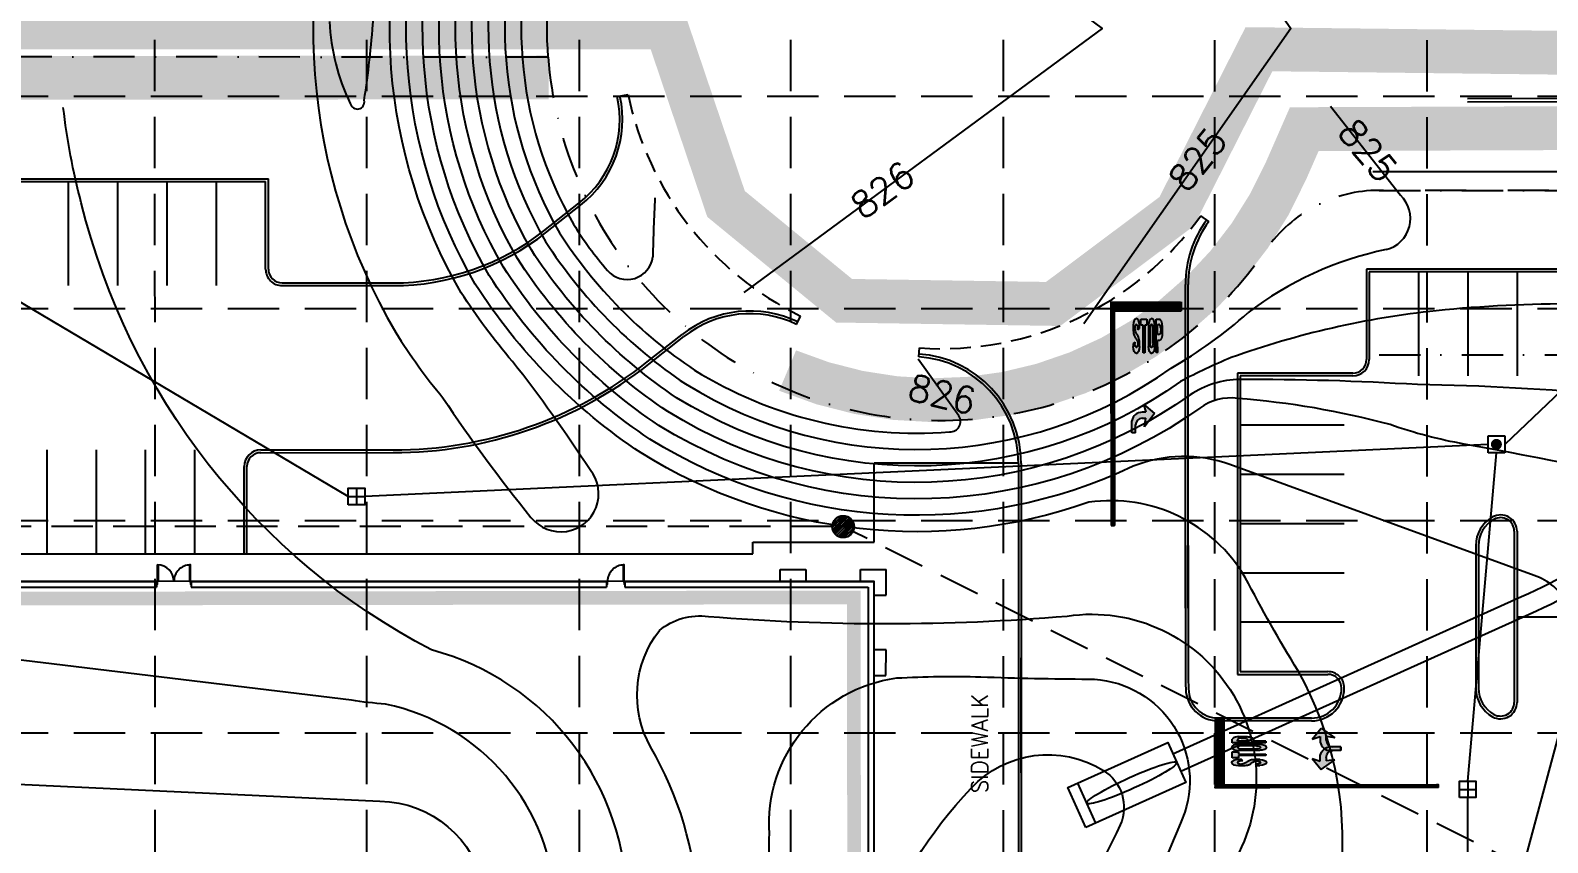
# Model space of a CAD drawing. Header units: inches. Extents: x -105549 to 5741, y -35602 to 5776.
# Drawn here: x 4516 to 4793, y 4785.6 to 4933.9 of the extents above; entities that cross this region are included whole.
import ezdxf

# ---------------------------------------------------------------- set-up
doc = ezdxf.new("R2010")
doc.units = ezdxf.units.IN
doc.header["$LTSCALE"] = 30
doc.header["$MEASUREMENT"] = 0
for name, pattern in [('CENTER2', [1.125, 0.75, -0.125, 0.125, -0.125]), ('DASHDOT2', [0.5, 0.25, -0.125, 0, -0.125]), ('DASHED', [0.75, 0.5, -0.25]), ('DASHED2', [0.375, 0.25, -0.125]), ('HIDDEN', [0.375, 0.25, -0.125]), ('HIDDEN2', [0.1875, 0.125, -0.0625])]:
    doc.linetypes.add(name, pattern=pattern)
for name, color, linetype in [('A-ANNO-DIM', 9, 'Continuous'), ('A-DOOR', 2, 'Continuous'), ('A-SHELL-WALL-HATCH', 9, 'Continuous'), ('A-SITE-CURB', 2, 'Continuous'), ('A-SITE-CURB-INNER', 7, 'Continuous'), ('A-SITE-PKSTRIPE', 7, 'Continuous'), ('A-SITE-PROPERTY', 6, 'DASHDOT2'), ('A-WALL-FAC3', 3, 'Continuous'), ('CONC', 2, 'Continuous'), ('G-VAL-TEXT', 7, 'Continuous'), ('GRID', 254, 'HIDDEN'), ('LIMITS OF DISTURBANCE', 1, 'DASHED'), ('PR-SAN', 3, 'DASHED2'), ('PR-SAN-MH', 3, 'DASHED2'), ('PR-SAWCUT', 8, 'HIDDEN2'), ('PR-STM', 4, 'Continuous'), ('PR-STORM', 3, 'Continuous'), ('SILT FENCE', 200, 'Continuous'), ('WATERLINE', 92, 'CENTER2'), ('x37001pst$0$P-HEADWALL', 4, 'Continuous'), ('x37001pst$0$p-stm', 5, 'Continuous'), ('x37001pto$0$P-CONT-LAND', 1, 'Continuous'), ('x37001pto$0$P-CONT-MJR', 1, 'Continuous'), ('x37001pto$0$P-CONT-MNR', 1, 'Continuous'), ('x37001pto$0$P-CONT-TXT', 1, 'Continuous')]:
    doc.layers.add(name, color=color, linetype=linetype)
doc.styles.add('JFXNUM', font='ROMANS.shx', dxfattribs={"width": 0.875})
doc.styles.add('x37001pto$0$L80', font='simplex', dxfattribs={"height": 4.8})

# ---------------------------------------------------------------- blocks, each defined once
blk = doc.blocks.new('A$C1C146E1A')
h = blk.add_hatch(color=256)
edge = h.paths.add_edge_path()
edge.add_ellipse((23.99999586641206, 36.93289423644092), major_axis=(-0.05132577733456856, 8.93286268357224), ratio=0.4477714848969944, start_angle=269.8525913445367, end_angle=449.8525913445366)
edge.add_line((19.99999586696504, 36.93289423590068), (19.99999586696504, 8.932894236530046))
edge.add_ellipse((23.99999586641206, 8.932894236440916), major_axis=(-0.05132577733456856, -8.93286268357224), ratio=0.4477714848969944, start_angle=-89.85259134453662, end_angle=90.14740865546334)
edge.add_line((27.99999586584454, 8.932894236186257), (27.99999586585909, 36.93289423645183))
edge = h.paths.add_edge_path(flags=16)
edge.add_ellipse((23.99999586641206, 32.93289423644092), major_axis=(2.91038304567337e-11, 5.023872822712292), ratio=0.398099249433455, start_angle=270, end_angle=450, ccw=False)
edge.add_line((25.99999586587364, 32.93289425089642), (25.99999586590275, 12.93289422265843))
edge.add_ellipse((23.99999586641206, 12.93289423644092), major_axis=(2.91038304567337e-11, -5.023872822712292), ratio=0.398099249433455, start_angle=-90, end_angle=90, ccw=False)
edge.add_line((21.99999586645572, 12.93289423617171), (21.99999586645572, 32.93289423584429))
h.paths.add_polyline_path([(17.99999586641206, 44.93289423644092), (9.999995866426616, 44.93289423644092), (9.999995866426616, 36.93289423644455), (12.99999586639751, 36.93289423644092), (12.99999586642662, 0.9328942364409158), (14.99999586642662, 0.9328942364409158), (14.99999586641206, 36.9328942364391), (17.99999586642662, 36.9328942364391)])
edge = h.paths.add_edge_path()
edge.add_ellipse((3.999995866412064, 36.93289423644092), major_axis=(-0.05132577733456856, 8.93286268357224), ratio=0.4477714848969944, start_angle=269.8525913445367, end_angle=449.8525913445366)
edge.add_line((-4.133020411245525e-06, 36.93289423614624), (-4.133034963160753e-06, 30.139557458333))
edge.add_spline(control_points=[(-4.133034963160753e-06, 30.13955745815474), (0.09204347259947099, 28.86472447804044), (0.2551419532392174, 26.60585722379619), (0.9964238997781649, 23.05615149812002), (2.739652232121443, 20.05753078000635), (5.265942426631227, 17.33425267917119), (5.72814485852723, 15.02371705626138), (5.968363845808199, 13.82286978859338)], knot_values=[0, 0, 0, 0, 7.672008527506644, 13.5939759226332, 21.56241280565045, 28.20760964824187, 35.39869751881698, 35.39869751881698, 35.39869751881698, 35.39869751881698], degree=3, periodic=0)
edge.add_ellipse((3.999995866412064, 12.93289423644092), major_axis=(-0.0002045615832284872, 5.026276176095846), ratio=0.3979088945474419, start_angle=89.99907213681212, end_angle=280.1978993221585, ccw=False)
edge.add_line((1.999995866470272, 12.9328942358934), (1.999995866470272, 14.93289423588976))
edge.add_line((1.999995866470272, 14.93289423588976), (-4.133034963160753e-06, 12.93289423635542))
edge.add_line((-4.133034963160753e-06, 12.93289423635542), (-4.133049515075982e-06, 8.932894237072105))
edge.add_ellipse((3.999995866412064, 8.932894236440916), major_axis=(-0.05132577733456856, -8.93286268357224), ratio=0.4477714848969944, start_angle=-89.85259134453662, end_angle=90.14740865546334)
edge.add_line((7.999995865859091, 8.932894236295397), (7.999995865844539, 15.72620432535768))
edge.add_spline(control_points=[(7.999995865917299, 15.72620432497934), (7.816088724299334, 17.01538465035992), (7.477518166444497, 19.3887481755628), (6.425314879830694, 23.07887578747977), (4.312038273405051, 26.00018400862973), (2.404237270326121, 29.28988785453475), (2.140666816354496, 31.66517360373109), (1.999995866441168, 32.93289423645183)], knot_values=[0, 0, 0, 0, 7.822817244690111, 14.40170063673055, 22.72545192348302, 29.33066680926449, 36.8910053119441, 36.8910053119441, 36.8910053119441, 36.8910053119441], degree=3, periodic=0)
edge.add_ellipse((3.999995866412064, 32.93289423644092), major_axis=(2.91038304567337e-11, 5.023872822712292), ratio=0.398099249433455, start_angle=270, end_angle=450, ccw=False)
edge.add_line((5.999995865873643, 32.93289425071816), (5.999995865859091, 30.93289423643182))
edge.add_line((5.999995865859091, 30.93289423643182), (7.999995865844539, 32.9328942364391))
edge.add_line((7.999995865844539, 32.9328942364391), (7.999995865829987, 36.93289423666283))
h = blk.add_hatch(color=256)
edge = h.paths.add_edge_path()
edge.add_spline(control_points=[(34.71783742588013, 16.93289423644092), (35.03103759142687, 17.14481644366242), (36.04006071595359, 17.82755684814038), (37.14242669095984, 19.98061098251128), (37.85597113208496, 22.6313262495496), (37.95753864239668, 24.54651411920349), (37.99999586641206, 25.34710045020984)], knot_values=[0, 0, 0, 0, 2.249841176892016, 7.248213838741719, 13.92475078102982, 18.72031585888844, 18.72031585888844, 18.72031585888844, 18.72031585888844], degree=3, periodic=0)
edge.add_line((37.99999586642662, 25.34710045030442), (37.99999586641206, 36.51868802258832))
edge.add_spline(control_points=[(37.99999586641206, 36.51868802267563), (37.95753864239668, 37.31927435368198), (37.85597113208496, 39.23446222333223), (37.14242669095984, 41.88517749037055), (36.04006071595359, 44.03823162474146), (35.03103759142687, 44.72097202921941), (34.71783742588013, 44.93289423644092)], knot_values=[0, 0, 0, 0, 4.79556507785862, 11.47210202014672, 16.47047468199642, 18.72031585888844, 18.72031585888844, 18.72031585888844, 18.72031585888844], degree=3, periodic=0)
edge.add_line((34.71783742589469, 44.93289423644092), (33.99999586642662, 44.93289423644092))
edge.add_line((33.99999586642662, 44.93289423644092), (29.99999586642662, 44.93289423644092))
edge.add_line((29.99999586642662, 44.93289423644092), (29.99999586642662, 0.9328942364409158))
edge.add_line((29.99999586642662, 0.9328942364409158), (31.99999586642662, 0.9328942364409158))
edge.add_line((31.99999586642662, 0.9328942364409158), (31.99999586644117, 16.93289423644092))
edge.add_line((31.99999586644117, 16.93289423644092), (33.99999586642662, 16.93289423644092))
edge.add_line((33.99999586642662, 16.93289423644092), (34.71783742590924, 16.93289423644273))
edge = h.paths.add_edge_path(flags=16)
edge.add_arc((33.68660464645654, 36.93289423644273), 0.9999999999980618, 72.1451811161481, 89.99999997331958)
edge.add_line((33.68660464692221, 37.93289423644092), (31.99999586644117, 37.93289423644092))
edge.add_line((31.99999586644117, 37.93289423644092), (31.99999586645572, 24.93289423652095))
edge.add_line((31.99999586645572, 24.93289423652095), (33.68660464692221, 24.93289423659007))
edge.add_arc((33.68660464687855, 25.93289423658825), 0.9999999999980632, 270.0000000025013, 287.8548188995748)
edge.add_spline(control_points=[(33.99321078025969, 24.98105775941076), (34.25532923729043, 25.06549151303261), (34.85721284759347, 25.29427898961876), (35.49030212769867, 26.4514124014313), (35.92142932116985, 27.76426476417328), (35.97316008221242, 28.87761798064821), (35.99999586638296, 29.45517968686181)], knot_values=[0, 0, 0, 0, 1.581114370861386, 3.775431275722226, 6.945493626079587, 10.36269338531543, 10.36269338531543, 10.36269338531543, 10.36269338531543], degree=3, periodic=0)
edge.add_line((35.99999586641206, 29.45517968740387), (35.99999586641206, 33.41060878629105))
edge.add_spline(control_points=[(35.99999586641206, 33.41060878602002), (35.97316008224152, 33.98817049223362), (35.92142932119896, 35.10152370870856), (35.49030212772777, 36.41437607145053), (34.85721284762258, 37.57150948326307), (34.25532923731953, 37.80029695985286), (33.99321078028879, 37.88473071347107)], knot_values=[0, 0, 0, 0, 3.417199759235846, 6.587262109593207, 8.781579014454048, 10.36269338531543, 10.36269338531543, 10.36269338531543, 10.36269338531543], degree=3, periodic=0)
for p, q in [((9.999995866426616, 44.93289423644092), (17.99999586642662, 44.93289423644092)), ((9.999995866441168, 36.93289423644455), (9.999995866426616, 44.93289423644092)), ((17.99999586642662, 44.93289423644092), (17.99999586642662, 36.93289423644092)), ((29.99999586642662, 0.9328942364409158), (29.99999586642662, 44.93289423644092)), ((29.99999586642662, 44.93289423644092), (33.99999586642662, 44.93289423644092)), ((33.99999586642662, 44.93289423644092), (34.71783742588013, 44.93289423644092)), ((5.999995865859091, 30.93289423644092), (7.999995865844539, 32.93289423644455)), ((12.99999586638296, 36.93289423644092), (9.999995866441168, 36.93289423644455)), ((12.99999586642662, 0.9328942364409158), (12.99999586638296, 36.93289423644092)), ((17.99999586642662, 36.93289423644092), (14.99999586642662, 36.93289423644092)), ((14.99999586642662, 36.93289423644092), (14.99999586642662, 0.9328942364409158)), ((31.99999586644117, 24.93289423652095), (31.99999586644117, 37.93289423644092)), ((31.99999586644117, 37.93289423644092), (33.68660464695131, 37.93289423644092)), ((33.68660464692221, 24.93289423659007), (31.99999586642662, 24.93289423652095)), ((35.99999586641206, 33.41060878672215), (35.99999586641206, 29.45517968678723)), ((37.99999586641206, 36.51868802267381), (37.99999586641206, 25.34710045020802)), ((1.999995867023245, 14.93289423644092), (-4.132962203584611e-06, 12.93289423643728)), ((14.99999586642662, 0.9328942364409158), (12.99999586642662, 0.9328942364409158)), ((31.99999586642662, 0.9328942364409158), (29.99999586642662, 0.9328942364409158)), ((31.99999586642662, 0.9328942364409158), (31.99999586644117, 16.93289423644092)), ((33.99999586642662, 16.93289423644092), (31.99999586644117, 16.93289423644092)), ((34.71783742588013, 16.93289423644092), (33.99999586642662, 16.93289423644092))]:
    blk.add_line(p, q)
for points in [[(-4.133034963160753e-06, 36.93289423644092), (-4.133034963160753e-06, 30.13955745800922)], [(5.999995865859091, 30.93289423644455), (5.999995865859091, 32.93289423643)], [(7.999995865844539, 32.93289423644455), (7.999995865844539, 36.93289423644092)], [(19.99999586696504, 36.93289423644092), (19.99999586696504, 8.932894236440916)], [(21.99999586644117, 32.93289423644092), (21.99999586647027, 12.93286754669316)], [(25.9999958658882, 12.93286754670407), (25.99999586585909, 32.93289423643)], [(27.99999586584454, 8.932894236440916), (27.99999586584454, 8.932894236440916), (27.99999586584454, 36.93289423644092)], [(-4.133034963160753e-06, 12.93289423636452), (-4.133034963160753e-06, 8.932894236440916)], [(1.999995866470272, 14.93289423586975), (1.999995866470272, 12.93286754669316)], [(7.999995865844539, 8.932894236440916), (7.999995865844539, 8.932894236440916), (7.999995865844539, 15.72620435224599)]]:
    blk.add_lwpolyline(points)
for centre, start, end in [((33.68660464692221, 36.93289423629176), 72.14518114419573, 89.99999999833247), ((33.6866046468931, 25.93289423659007), 270.0000000016675, 287.8548188558042)]:
    blk.add_arc(centre, 1, start, end)
for centre, major_axis, ratio, start_param, end_param in [((3.999995866412064, 36.93289423644092), (-0.05132577733456856, 8.932862683572239), 0.4477714848969944, 4.709816214000917, 7.851408867590709), ((23.99999586641206, 36.93289423644092), (-0.05132577733456856, 8.932862683572239), 0.4477714848969944, 4.709816214000917, 7.851408867590709), ((3.999995866412064, 32.93289423644092), (2.91038304567337e-11, 5.023872822712292), 0.398099249433455, 4.71238898038469, 7.853981633974483), ((23.99999586641206, 32.93289423644092), (2.91038304567337e-11, 5.023872822712292), 0.398099249433455, 4.71238898038469, 7.853981633974483)]:
    blk.add_ellipse(centre, major_axis=major_axis, ratio=ratio, start_param=start_param, end_param=end_param)
at = {"extrusion": (0, 0, -0.9999999999999998)}
for centre in [(3.999995866412064, 8.932894236440916), (23.99999586641206, 8.932894236440916)]:
    blk.add_ellipse(centre, major_axis=(-0.05132577733456856, -8.932862683572239), ratio=0.4477714848969944, start_param=4.709816214000917, end_param=7.851408867590709, dxfattribs=at)
at = {"extrusion": (0, 0, -0.9999999999999999)}
blk.add_ellipse((3.999995866412064, 12.93289423644092), major_axis=(-0.000204561583228486, 5.026276176095807), ratio=0.3979088945474419, start_param=1.392809406836333, end_param=4.712405174652328, dxfattribs=at)
at = {"extrusion": (0, 0, -1)}
blk.add_ellipse((23.99999586641206, 12.93289423644092), major_axis=(2.91038304567337e-11, -5.023872822712292), ratio=0.398099249433455, start_param=4.71238898038469, end_param=7.853981633974483, dxfattribs=at)
for points in [[(37.99999586641206, 36.51868802267563), (37.80352581836632, 38.90840780210783), (36.9328703507199, 42.13113885543498), (35.61550626228563, 44.25492890514215), (34.71783742588013, 44.93289423644092)], [(-4.133034963160753e-06, 30.13955745815474), (0.3730429823044688, 26.32173549252184), (1.053593427059241, 23.44002149745575), (2.986550944537157, 19.95610533523723), (4.939540675317403, 17.26807792083491), (5.968363845808199, 13.82286978859338)], [(7.999995865917299, 15.72620432497934), (7.351427225337829, 19.58346710179831), (6.355209365283372, 22.71842749179268), (4.20548469296773, 26.28211837403433), (2.689230092713842, 29.2160897285321), (1.999995866441168, 32.93289423645183)], [(37.99999586641206, 25.34710045020984), (37.80352581836632, 22.95738067077764), (36.9328703507199, 19.73464961745049), (35.61550626228563, 17.61085956773968), (34.71783742588013, 16.93289423644092)]]:
    blk.add_spline(points, degree=3)
for points in [[(35.99999586641206, 33.41060878602002), (35.97316008224152, 33.98817049223362), (35.92142932119896, 35.10152370870856), (35.49030212772777, 36.41437607145053), (34.85721284762258, 37.57150948326307), (34.25532923731953, 37.80029695985286), (33.99321078028879, 37.88473071347107)], [(35.99999586638296, 29.45517968686181), (35.97316008221242, 28.87761798064821), (35.92142932116985, 27.76426476417328), (35.49030212769867, 26.4514124014313), (34.85721284759347, 25.29427898961876), (34.25532923729043, 25.06549151303261), (33.99321078025969, 24.98105775941076)]]:
    blk.add_open_spline(points, degree=3, knots=[0, 0, 0, 0, 3.417199759235846, 6.587262109593207, 8.781579014454048, 10.36269338531543, 10.36269338531543, 10.36269338531543, 10.36269338531543])
blk = doc.blocks.new('A$C14571C61')
blk.add_hatch(color=256).paths.add_polyline_path([(49.33332555474772, 42.66666666667788), (25.33332555473316, 62.66666666667516), (30.6666588880762, 45.33333333333485), (22.66665888794523, 45.33333333333394, 0.3548366194942922), (-7.778595318086445e-06, 26.66666666672518), (-7.778595318086445e-06, -9.094947017729282e-13), (7.999992221404682, 9.094947017729282e-13), (7.999992221404682, 17.33333333333576, -0.4142135623727863), (22.66665888806165, 32.00000000000182), (30.6666588880762, 32.00000000000273), (27.99999222139013, 13.33333333331666)])
for p, q in [((30.66665888806165, 45.33333333333394), (22.66665888794523, 45.33333333333394)), ((25.33332555474772, 62.66666666666788), (49.33332555473316, 42.66666666666788)), ((25.33332555473316, 62.66666666666788), (30.66665888806165, 45.33333333333394)), ((49.33332555473316, 42.66666666666788), (27.99999222140468, 13.33333333333394)), ((-7.778595318086445e-06, 0), (-7.778595318086445e-06, 26.66666666675519)), ((7.999992221404682, 0), (-7.778595318086445e-06, 0)), ((7.999992221404682, 0), (7.999992221404682, 17.33333333333576)), ((22.66665888806165, 32.00000000000182), (22.6666588880762, 32.00000000000182)), ((22.6666588880762, 32.00000000000182), (30.66665888806165, 32.00000000000182)), ((27.99999222140468, 13.33333333333394), (30.66665888806165, 32.00000000000182))]:
    blk.add_line(p, q)
for centre, radius, start, end in [((22.82901395151566, 22.04094980390983), 23.29294935487217, 90.39936270447136, 168.5455569926245), ((22.6666588880762, 17.33333333333576), 14.66666666666667, 90, 180)]:
    blk.add_arc(centre, radius, start, end)

msp = doc.modelspace()

# ---------------------------------------------------------------- hatches: boundary and pattern name
at = {"layer": 'A-ANNO-DIM'}
h = msp.add_hatch(dxfattribs=at)
h.set_pattern_fill('ANSI31', scale=0.08333333333333333, angle=180.0762237158002, style=0)
h.set_pattern_definition([(225.0762237158002, (4726.113333231068, 4884.342184857816), (0.007375488105016019, -0.007355890133574022), [])])
h.paths.add_polyline_path([(4713.38829758732, 4843.491886679531), (4713.944589875392, 4843.492626746087), (4713.892462703724, 4882.67551283894), (4726.114674227772, 4882.691772684644), (4726.113333231068, 4884.342184857816), (4713.33397478214, 4884.325183766821)])
h = msp.add_hatch(dxfattribs=at)
h.set_pattern_fill('ANSI31', scale=0.08333333333333333, angle=90.07622371580015, style=0)
h.set_pattern_definition([(315.0762237158002, (4732.260894806468, 4808.360048856151), (0.007355890133574022, 0.007375488105016018), [])])
h.paths.add_polyline_path([(4773.111192984755, 4795.635013212411), (4773.110452918198, 4796.191305500475), (4733.927566825346, 4796.139178328815), (4733.911306979642, 4808.361389852857), (4732.260894806468, 4808.360048856151), (4732.277895897464, 4795.580690407223)])
at = {"layer": 'PR-SAN-MH'}
h = msp.add_hatch(dxfattribs=at)
h.set_pattern_fill('ANSI31', color=8, scale=2.5, style=0)
h.set_pattern_definition([(45, (0, -264.3737472312641), (-0.2209708691207961, 0.2209708691207961), [])])
edge = h.paths.add_edge_path()
edge.add_arc((4664.405059516824, 4843.265703580459), 2, 0, 360)

# ---------------------------------------------------------------- linework, layer by layer
for p, q in [((4610.535530388384, 4929.024417048073), (4610.535530388384, 4929.024417048073)), ((4610.535530388384, 4929.024417048073), (4610.535530388384, 4929.024417048073)), ((4713.388297587328, 4843.491886679531), (4713.33397478214, 4884.325183766821)), ((4726.113333231068, 4884.342184857816), (4726.114674227772, 4882.691772684644)), ((4726.114674227772, 4882.691772684644), (4713.892462703758, 4882.675512797176)), ((4713.892462703724, 4882.67551283894), (4726.114674227772, 4882.691772684644)), ((4713.892462703724, 4882.67551283894), (4713.944589875392, 4843.492626746087)), ((4713.374350183151, 4843.491868124523), (4713.944589875392, 4843.492626746087)), ((4732.260894806468, 4808.360048856151), (4733.911306979642, 4808.361389852857)), ((4733.911306979642, 4808.361389852857), (4733.92756686711, 4796.139178328842)), ((4733.927566825346, 4796.1391783288), (4733.911306979642, 4808.361389852857)), ((4773.111192984755, 4795.635013212411), (4732.277895897464, 4795.580690407223)), ((4733.927566825346, 4796.1391783288), (4773.110452918198, 4796.191305500475)), ((4773.111211539762, 4795.621065808234), (4773.110452918198, 4796.191305500475))]:
    msp.add_line(p, q)
at = {"layer": 'A-DOOR', "color": 7}
for points in [[(4539.382962561009, 4833.270939085094), (4539.237129056797, 4833.27094585661), (4539.237268356374, 4836.270945676326), (4539.383101860585, 4836.27093890481)], [(4545.09129556788, 4833.270674028987), (4545.237129072077, 4833.270667257471), (4545.237268371653, 4836.270667077188), (4545.091434867441, 4836.270673848703)], [(4624.257957706985, 4833.266998068371), (4624.403791211196, 4833.266991296856), (4624.403930510758, 4836.266991116572), (4624.258097006546, 4836.266997888088)]]:
    msp.add_lwpolyline(points, close=True, dxfattribs=at)
at = {"layer": 'A-DOOR', "color": 7, "flags": 128}
for points in [[(4539.070462578879, 4833.270953756), (4539.070439392177, 4832.770953784595), (4539.237106049302, 4832.77094605568), (4539.237129236019, 4833.2709460271), (4539.070462578879, 4833.270953756)], [(4545.237128806795, 4833.270667062097), (4545.237105620079, 4832.770667090692), (4545.403772277219, 4832.770659361777), (4545.403795463935, 4833.270659333182), (4545.237128806795, 4833.270667062097)], [(4621.237124546431, 4833.267138495823), (4621.2371013597, 4832.767138524418), (4621.40376801684, 4832.767130795502), (4621.403791203556, 4833.267130766908), (4621.237124546431, 4833.267138495823)], [(4624.403790945915, 4833.266991101482), (4624.403767759184, 4832.766991130076), (4624.570434416324, 4832.766983401161), (4624.57045760304, 4833.266983372567), (4624.403790945915, 4833.266991101482)]]:
    msp.add_lwpolyline(points, dxfattribs=at)
at = {"layer": 'A-DOOR', "color": 7}
for centre, start, end in [((4539.237129236019, 4833.270945847886), 359.9973429959836, 89.99734299598316), ((4545.23712889287, 4833.270667248769), 89.99733615245337, 179.9973361524542), ((4624.403791031975, 4833.266991288147), 89.99733615245337, 179.9973361524542)]:
    msp.add_arc(centre, 2.999999831663147, start, end, dxfattribs=at)
at = {"layer": 'A-SHELL-WALL-HATCH', "color": 7, "const_width": 2.5}
msp.add_lwpolyline([(4397.847039451774, 4507.80577846059), (4440.607615035161, 4507.862666021778), (4440.634000722113, 4488.029749059429), (4666.803259107585, 4488.330512215271), (4666.652985877988, 4601.287702242891), (4676.674016842512, 4601.301033777489), (4676.625191678994, 4637.967361255176), (4681.770861237845, 4637.97420811077), (4681.765337545544, 4642.125470670103), (4678.515135747168, 4642.28774310786), (4678.46932939297, 4676.721182242391), (4681.719309008514, 4676.725578603715), (4681.713983418301, 4680.727015927097), (4676.568370046317, 4680.720169764838), (4676.519586019601, 4717.386513928185), (4666.498550258948, 4717.373671871534), (4666.348277899318, 4830.330207963059), (4440.348491067256, 4830.029547882467), (4440.748303665735, 4529.51150462236), (4397.818239074188, 4529.454392369761)], close=True, dxfattribs=at)
at = {"layer": 'A-SITE-CURB', "color": 7}
for p, q in [((4414.977267622628, 4906.277373908903), (4558.977267467388, 4906.270687529643)), ((4558.976524587197, 4890.271782301497), (4558.977267467388, 4906.270687529643)), ((4610.095315382117, 4896.909664750085), (4616.490066978789, 4901.941729180879)), ((4760.450671622093, 4889.787899953793), (4760.449928649032, 4873.787899963194)), ((4823.450671554165, 4889.784974497466), (4760.450671622093, 4889.787899953793)), ((4561.976658969914, 4887.271643004948), (4582.266257282346, 4887.273517537207)), ((4726.908247501939, 4828.398706475113), (4726.910990265169, 4887.467731581113)), ((4628.647319369949, 4873.333762900176), (4635.04207096668, 4878.365827330999)), ((4736.910215828917, 4870.788992991744), (4736.907708436687, 4816.788993049922)), ((4757.449789352715, 4870.788039273859), (4736.910215828917, 4870.788992991744)), ((4558.07103316288, 4857.270210600822), (4582.265555870341, 4857.2735175454)), ((4555.070700299669, 4838.270780318097), (4555.071443210705, 4854.270349928411)), ((4696.903137743255, 4854.822594257785), (4696.905600277911, 4754.007647944702)), ((4787.448471488489, 4842.407171813116), (4787.447020784835, 4811.16612072631)), ((4726.907969278574, 4839.789032284956), (4726.908525725274, 4817.008380665284)), ((4779.908776353695, 4839.786996327166), (4779.907569090748, 4813.786996355193)), ((4696.907657656149, 4798.316002679217), (4696.908632753126, 4819.31600265656)), ((4736.907708436687, 4816.788993049922), (4752.907708419429, 4816.788250118916)), ((4755.907569116622, 4813.788110822599), (4755.907569116622, 4813.788110869922)), ((4749.907290523974, 4807.788389475521), (4732.953763507336, 4807.789176681807))]:
    msp.add_line(p, q, dxfattribs=at)
for centre, radius, start, end in [((4604.12206432024, 4917.658997080805), 20, 308.1993975997141, 12.25491782739429), ((4746.910990243603, 4887.466802917319), 20.00000000000728, 143.8668334278647, 179.9973395742189), ((4582.267309400384, 4932.273517524904), 45, 269.998660401719, 308.1993975997253), ((4561.976524583952, 4890.271643001935), 3, 179.9973395742189, 270.0025665828771), ((4647.410073625229, 4862.648559431072), 20, 64.14387737213788, 128.1993975997141), ((4582.267309400384, 4932.273517524904), 75, 269.998660401719, 308.1993975997253), ((4676.903137749221, 4854.822105732077), 20, 0.001399523081856511, 86.1324935676668), ((4757.449928652262, 4873.788039270628), 3, 269.9973395742185, 359.9973394238647), ((4558.071443207475, 4854.270210628849), 3, 90.00783127524738, 179.9973395742189), ((4785.90877634722, 4839.786717728028), 6, 119.1283907361031, 179.9973395742091), ((4784.448471491705, 4842.407311120573), 3, 359.9973394238647, 119.1283907360425), ((4971.527850818049, 4818.713443369896), 244.6246227994783, 179.996069359066, 181.1824417949983), ((4752.907569119838, 4813.788250122161), 3, 359.9973395742189, 89.99733957435743), ((4732.954042106459, 4813.789176675338), 6, 181.1824417949722, 269.9973395742185), ((4749.907569123068, 4813.788389469053), 6, 269.9973395743574, 359.9973395742189), ((4785.907569084287, 4813.786717756055), 6, 179.9973395742189, 240.8662866193246), ((4784.447020788051, 4811.166260033751), 3, 240.8662866193246, 359.9973394238647)]:
    msp.add_arc(centre, radius, start, end, dxfattribs=at)
at = {"layer": 'A-SITE-CURB-INNER', "color": 7, "linetype": 'ByBlock'}
for p, q in [((4414.477290839743, 4906.77739712497), (4559.477290683455, 4906.770664312542)), ((4559.476524586644, 4890.271759084892), (4559.477290683455, 4906.770664312542)), ((4609.786115315655, 4897.302596447567), (4616.180866912327, 4902.334660878376)), ((4759.950694840547, 4890.287923171156), (4759.949928649585, 4873.787923181095)), ((4823.950697470194, 4890.284951278882), (4759.950694840547, 4890.287923171156)), ((4561.976612775499, 4887.771643002809), (4582.266211087932, 4887.773517535068)), ((4727.408247501386, 4828.398683258507), (4727.410990264616, 4887.467708364507)), ((4628.956519436411, 4872.940831202679), (4635.351271033142, 4877.972895633502)), ((4736.410239046047, 4871.289016207782), (4736.407685220634, 4816.289016267052)), ((4757.449812569306, 4871.28803927332), (4736.410239046047, 4871.289016207782)), ((4558.071101503636, 4856.770210605493), (4582.265624211112, 4856.773517550071)), ((4555.570700299133, 4838.270757101503), (4555.571443210181, 4854.27032671182)), ((4670.070787786797, 4840.433136330917), (4670.070787786804, 4854.824869440083)), ((4696.402469543267, 4854.824834010331), (4670.070787786804, 4854.824869440083)), ((4696.403137743415, 4854.822582044653), (4696.405600278056, 4754.007635731556)), ((4786.948471489028, 4842.407195031017), (4786.947020785374, 4811.166143944225)), ((4647.90365080355, 4838.266469788126), (4647.903751408783, 4840.433136330874)), ((4647.903751408783, 4840.433136330874), (4670.070787786797, 4840.433136330917)), ((4727.407969278429, 4839.789044498102), (4727.408525725128, 4817.00839287843)), ((4780.408776353142, 4839.786973110575), (4780.407569090225, 4813.786973138602)), ((4456.070700406388, 4838.27537720384), (4647.90365080355, 4838.266469788126)), ((4736.407685220634, 4816.289016267052), (4752.907685202823, 4816.288250119454)), ((4749.907313740579, 4808.288389474983), (4732.953786723941, 4808.289176681268))]:
    msp.add_line(p, q, dxfattribs=at)
for centre, radius, start, end in [((4604.12206432024, 4917.658997080805), 19.5, 308.1993975997141, 12.25491782739429), ((4746.910990243603, 4887.466802917319), 19.50000000000728, 143.8668334278647, 179.9973395742189), ((4582.267309400384, 4932.273517524904), 44.5, 269.998660401719, 308.1993975997253), ((4561.976524583952, 4890.271643001935), 2.5, 179.9973395742189, 270.0025665828771), ((4647.410073625229, 4862.648559431072), 19.5, 64.14387737213788, 128.1993975997141), ((4582.267309400384, 4932.273517524904), 75.5, 269.998660401719, 308.1993975997253), ((4676.903137749221, 4854.822105732077), 19.5, 0.001399523081856511, 86.1324935676668), ((4757.449928652262, 4873.788039270628), 2.5, 269.9973395742185, 359.9973394238647), ((4558.071443207475, 4854.270210628849), 2.5, 90.00783127524738, 179.9973395742189), ((4785.90877634722, 4839.786717728028), 5.5, 119.1283907361031, 179.9973395742091), ((4784.448471491705, 4842.407311120573), 2.5, 359.9973394238647, 119.1283907360425), ((4971.527850818049, 4818.713443369896), 244.1246227994783, 179.996069359066, 181.1824417949983), ((4752.907569119838, 4813.788250122161), 2.5, 359.9973395742189, 89.99733957435743), ((4732.954042106459, 4813.789176675338), 5.5, 181.1824417949722, 269.9973395742185), ((4749.907569123068, 4813.788389469053), 5.5, 269.9973395743574, 359.9973395742189), ((4785.907569084287, 4813.786717756055), 5.5, 179.9973395742189, 240.8662866193246), ((4784.447020788051, 4811.166260033751), 2.5, 240.8662866193246, 359.9973394238647)]:
    msp.add_arc(centre, radius, start, end, dxfattribs=at)
at = {"layer": 'A-SITE-PKSTRIPE', "color": 7}
for p, q in [((4522.9763852756, 4887.272359144918), (4522.977267506198, 4906.272359124428)), ((4531.976385265894, 4887.271941246203), (4531.977267496492, 4906.271941225714)), ((4540.976385256188, 4887.271523347503), (4540.9772674868, 4906.271523327014)), ((4549.976385246497, 4887.271105448803), (4549.977267477094, 4906.271105428314)), ((4549.976385246497, 4887.271105448803), (4549.977267477094, 4906.271105428314)), ((4769.450671612372, 4889.787482031446), (4769.449789331906, 4870.78748205195)), ((4778.450671602681, 4889.787064109114), (4778.4497893222, 4870.787064129603)), ((4787.450671592975, 4889.786646186782), (4787.449789312494, 4870.786646207271)), ((4755.909797909728, 4861.788110770853), (4736.909797930217, 4861.78899300145)), ((4519.070700338474, 4838.272451912868), (4519.071582569071, 4857.272451892379)), ((4528.070700328768, 4838.272034014168), (4528.07158255938, 4857.272033993679)), ((4537.070700319076, 4838.271616115468), (4537.071582549674, 4857.271616094979)), ((4546.07070030937, 4838.271198216753), (4546.071582539967, 4857.271198196264)), ((4755.909380011028, 4852.788110780559), (4736.909380031517, 4852.788993011156)), ((4755.908962112328, 4843.78811079025), (4736.908962132817, 4843.788993020848)), ((4755.908544213627, 4834.788110799956), (4736.908544234117, 4834.788993030554)), ((4755.908126314913, 4825.788110809663), (4736.908126335416, 4825.78899304026)), ((4787.447746136677, 4826.786646254695), (4823.4460642165, 4826.784974643504))]:
    msp.add_line(p, q, dxfattribs=at)
at = {"layer": 'A-SITE-PROPERTY', "color": 7}
for p, q in [((4762.294776044087, 4904.65965439321), (5662.00386618835, 4904.600955023377)), ((4762.292818765774, 4874.659654457059), (5662.00386618835, 4874.600954959528))]:
    msp.add_line(p, q, dxfattribs=at)
msp.add_lwpolyline([(4369.073351725834, 4929.040170670589), (4369.060672484484, 4653.69783633796), (4347.128582932462, 4610.542428018976), (4347.123338259495, 4457.21859095736), (5104.564712729058, 4457.829763202157, -0.03290652140655619), (5094.086463585598, 4584.301938500968), (5094.099366883966, 4763.791939598188), (4823.44336419928, 4763.803538165419), (4823.449402536731, 4904.655664505714), (4762.294967421534, 4904.659654380725, 0.2476969470313169), (4741.618573817381, 4893.836475284217, -0.7064720868083769), (4610.535530388384, 4929.024417048073)], format="xyb", close=True, dxfattribs=at)
for centre, radius, start, end in [((4682.309289634373, 4934.645831084439), 72.0116505795351, 34.54394642531108, 184.477209526838), ((4762.21036320315, 4879.659796904169), 25, 89.80653965135289, 145.4540396510322)]:
    msp.add_arc(centre, radius, start, end, dxfattribs=at)
at = {"layer": 'A-WALL-FAC3', "color": 7}
for p, q in [((4652.90341863221, 4833.26623762754), (4652.903519237443, 4835.432904170302)), ((4652.903519237443, 4835.432904170302), (4657.570185637218, 4835.432687482098)), ((4657.570185637218, 4835.432687482098), (4657.570085031999, 4833.266020939336)), ((4667.57008446008, 4833.265556607468), (4667.570185065328, 4835.43222315023)), ((4667.570185065328, 4835.43222315023), (4672.236851465103, 4835.432006462026)), ((4672.236634776898, 4830.765340062237), (4672.236851465103, 4835.432006462026)), ((4473.070415955561, 4832.1912545737), (4539.070412181027, 4832.188189983382)), ((4473.070466379941, 4833.274587845081), (4539.070462566538, 4833.271523254749)), ((4539.070462566538, 4833.271523254749), (4539.070412181027, 4832.188189983382)), ((4545.403795600956, 4833.271754067508), (4545.403745152144, 4832.187895906522)), ((4545.403745152144, 4832.187895906522), (4621.237074148565, 4832.184374723191)), ((4545.403795576538, 4833.271229177903), (4621.237124534076, 4833.267707994572)), ((4621.237124534076, 4833.267707994572), (4621.237074148565, 4832.184374723191)), ((4624.570457740061, 4833.268078106892), (4624.570407291249, 4832.184219945906)), ((4624.570407291249, 4832.184219945906), (4668.987071417709, 4832.182157538526)), ((4624.570457715628, 4833.267553217287), (4670.070454991714, 4833.265440507297)), ((4668.987065336376, 4832.182157538817), (4668.981769997379, 4718.14004530212)), ((4670.069968234136, 4830.76544066747), (4672.236634776898, 4830.765340062237)), ((4672.23617044503, 4820.765340634141), (4670.069503902283, 4820.765441239375)), ((4672.235953756826, 4816.098674234367), (4672.23617044503, 4820.765340634141)), ((4670.069287214079, 4816.0987748396), (4672.235953756826, 4816.098674234367))]:
    msp.add_line(p, q, dxfattribs=at)
msp.add_lwpolyline([(4438.055277611809, 4505.755062096173), (4438.054327795017, 4485.276338087126), (4670.054296241811, 4485.265440878764), (4670.059541209135, 4598.222732355614), (4680.080584786949, 4598.2222670466), (4680.082241413416, 4634.888627744178), (4685.227912515096, 4634.888390099572), (4685.228374414815, 4644.889812581037), (4681.978400019172, 4645.056559655844), (4681.979729199171, 4673.639939404035), (4685.229713684414, 4673.639861229647), (4685.230172442156, 4683.641235337636), (4680.084555823792, 4683.641473598298), (4680.086253603135, 4720.307703253638), (4670.065210048051, 4720.308658046531), (4670.070454991714, 4833.265440507297), (4438.070468259859, 4833.276213006611), (4438.056483502689, 4531.754925130583)], dxfattribs=at)
at = {"layer": 'CONC', "color": 253}
for points in [[(4815.270302182134, 4921.447085269211), (4813.688025605285, 4921.470931667014), (4778.38692201349, 4921.396159362087)], [(4815.261260643963, 4920.84715339759), (4813.684139986628, 4920.87092209083), (4778.388192888272, 4920.796160708024)]]:
    msp.add_lwpolyline(points, dxfattribs=at)
at = {"layer": 'GRID', "color": 253, "linetype": 'HIDDEN', "ltscale": 1.25}
for p, q in [((4732.280808135647, 3488.381912235241), (4732.280808135647, 5735.410172878532)), ((4771.021509468392, 3488.375821386851), (4771.021509468392, 5735.410172878532)), ((4539.023489793723, 3488.412296327053), (4538.627748639635, 5733.893067170015)), ((4577.456226499299, 3488.406253897143), (4577.464919365894, 5733.869715482897)), ((4616.303617870804, 3488.400146274849), (4616.26218343254, 5733.860580402048)), ((4654.804739891138, 3488.394093093337), (4654.882065034202, 5733.85571030308)), ((4693.556391343981, 3488.38800052336), (4693.792448578924, 5733.804377418599)), ((4228.651690811232, 4921.855444892792), (5700.79834145205, 4921.855444892792)), ((4228.651690811232, 4883.114743560047), (5700.79834145205, 4883.114743560047)), ((4228.651690811232, 4844.374042227512), (5700.79834145205, 4844.374042227512)), ((4228.651690811232, 4805.633340894768), (5700.79834145205, 4805.633340894768))]:
    msp.add_line(p, q, dxfattribs=at)
at = {"layer": 'LIMITS OF DISTURBANCE', "ltscale": 3, "const_width": 8}
msp.add_lwpolyline([(5419.741339792548, 4922.513198023426), (4740.322747746561, 4930.447808067123), (4725.311755034279, 4900.821116216394), (4702.754911676702, 4883.929606501946), (4664.582060514598, 4884.514435651525), (4643.035629000346, 4902.190915172015), (4632.157210363159, 4934.403096331434), (4363.966502137881, 4934.403096331434), (4361.92991334641, 4655.561374912878), (4338.699856220905, 4609.833995567179), (4340.13995475459, 4459.311177124178), (4301.92637707169, 4408.945273666575), (4345.124340799021, 4380.718225851918), (4365.615678075628, 4414.479985720582, -0.2299998567874292), (4392.199045983723, 4431.637602000306), (4719.728411785103, 4432.156847727483), (4765.112398542399, 4420.442295325784), (5066.00294324522, 4422.123861260005), (5066.690473476865, 4356.214211640411), (5136.639542908148, 4356.214211640411)], format="xyb", dxfattribs=at)
at = {"layer": 'PR-SAN', "color": 32}
for p, q in [((4662.40505951898, 4843.265796446837), (4489.587538225035, 4843.273820915528)), ((4950.532180796637, 4700.165155084973), (4666.193821395453, 4842.37109140663))]:
    msp.add_line(p, q, dxfattribs=at)
at = {"layer": 'PR-SAN-MH', "linetype": 'Continuous'}
msp.add_circle((4664.405059516824, 4843.265703580459), 2, dxfattribs=at)
at = {"layer": 'PR-SAWCUT'}
for p, q in [((4623.177715698047, 4921.798097293107), (4625.135258302603, 4922.207938928729)), ((4731.161840927572, 4898.965250456949), (4729.702603686365, 4900.017200748706)), ((4655.91427273495, 4880.196453820492), (4656.649599468332, 4881.700065377388)), ((4678.218402478718, 4874.277698210625), (4678.329101961847, 4875.896765874315))]:
    msp.add_line(p, q, dxfattribs=at)
for start, end in [(191.8249489868792, 243.9395007273324), (266.0886394630269, 324.2125238214511)]:
    msp.add_arc((4682.31400901555, 4934.179189342619), 58.41849338664429, start, end, dxfattribs=at)
at = {"layer": 'PR-STM', "color": 1}
for p, q in [((4782.143776721895, 4856.752638634244), (4782.143776721895, 4859.821004049354)), ((4782.143776721895, 4859.821004049354), (4785.212142137007, 4859.821004049354)), ((4785.212142137007, 4859.821004049354), (4785.212142137007, 4856.752638634244)), ((4785.212142137007, 4856.752638634244), (4782.143776721895, 4856.752638634244))]:
    msp.add_line(p, q, dxfattribs=at)
at = {"layer": 'PR-STM', "color": 140}
for p, q in [((4574.071187954871, 4848.772602469499), (4577.071187954869, 4848.772602469499)), ((4575.57118795487, 4850.2726024695), (4575.57118795487, 4847.272602469498))]:
    msp.add_line(p, q, dxfattribs=at)
at = {"layer": 'PR-STM', "color": 4}
for p, q in [((4776.946283707224, 4795.287064215968), (4779.946283707221, 4795.287064215968)), ((4778.446283707222, 4796.787064215969), (4778.446283707222, 4793.787064215967))]:
    msp.add_line(p, q, dxfattribs=at)
at = {"layer": 'PR-STM', "color": 1, "const_width": 0.9999999999999997}
msp.add_lwpolyline([(4783.177959429442, 4858.286821341798, 1), (4784.177959429442, 4858.286821341798, 1)], format="xyb", close=True, dxfattribs=at)
at = {"layer": 'PR-STM', "color": 140}
msp.add_lwpolyline([(4574.071187954871, 4847.272602469498), (4574.071187954871, 4850.2726024695), (4577.071187954869, 4850.2726024695), (4577.071187954869, 4847.272602469498)], close=True, dxfattribs=at)
at = {"layer": 'PR-STM', "color": 4}
msp.add_lwpolyline([(4776.946283707224, 4793.787064215967), (4776.946283707224, 4796.787064215969), (4779.946283707221, 4796.787064215969), (4779.946283707221, 4793.787064215967)], close=True, dxfattribs=at)
at = {"layer": 'PR-STORM', "color": 140}
for p, q in [((4574.071187954871, 4848.772602469499), (4479.477267554697, 4904.774448617943)), ((4814.878587896096, 4886.561999755077), (4785.212142137007, 4858.286821341799)), ((4782.143776721895, 4858.286821341799), (4577.071187954869, 4848.772602469499)), ((4778.446283707222, 4796.787064215969), (4783.677959429451, 4856.752638634244))]:
    msp.add_line(p, q, dxfattribs=at)
msp.add_lwpolyline([(4778.443358147743, 4733.78706428376), (4778.446283707222, 4793.787064215967)], dxfattribs=at)
at = {"layer": 'SILT FENCE', "ltscale": 3, "const_width": 8}
msp.add_lwpolyline([(4610.643506038736, 4925.303525515861), (4483.968669988042, 4925.180372318389)], dxfattribs=at)
msp.add_lwpolyline([(5065.231223260284, 4916.993079868409), (4748.598347577359, 4915.856835285053), (4745.250408608264, 4908.209194026612, -0.4093863143638702), (4654.27084991272, 4871.763957772258, -4.982638266343212)], format="xyb", dxfattribs=at)
at = {"layer": 'WATERLINE', "color": 3, "linetype": 'Continuous'}
msp.add_line((4761.114098172382, 4908.135998585539), (5654.240880418749, 4907.97036018229), dxfattribs=at)
at = {"layer": 'x37001pst$0$P-HEADWALL', "color": 5}
msp.add_line((4710.555583847038, 4789.135046051942), (4707.266594632391, 4796.427682745617), dxfattribs=at)
at = {"layer": 'x37001pst$0$P-HEADWALL', "color": 5, "flags": 128}
msp.add_lwpolyline([(4708.732424673626, 4788.312798748284), (4705.443435458971, 4795.605435441956), (4723.675027193162, 4803.827908478569), (4726.964016407812, 4796.535271784898)], close=True, dxfattribs=at)
at = {"layer": 'x37001pst$0$P-HEADWALL', "color": 5}
msp.add_ellipse((4717.115305520101, 4796.481477265261), major_axis=(-8.204216280385234, -3.700112866476417), ratio=0.1150249413012248, dxfattribs=at)
at = {"layer": 'x37001pst$0$p-stm', "color": 5}
for p, q in [((4724.600055409781, 4801.776854408477), (4788.230827061186, 4830.474420250819)), ((4726.038988191191, 4798.586325854995), (4789.669759842594, 4827.283891697338))]:
    msp.add_line(p, q, dxfattribs=at)
for radius in [138.25, 141.75]:
    msp.add_arc((4731.392982195592, 4956.500298113402), radius, 294.2754404176687, 313.0026344377628, dxfattribs=at)
at = {"layer": 'x37001pto$0$P-CONT-LAND', "color": 43}
msp.add_line((4753.408194006711, 4920.039472886046), (4766.1967544666, 4903.768286027322, 825), dxfattribs=at)
at = {"layer": 'x37001pto$0$P-CONT-LAND', "color": 43, "flags": 128}
for points, elevation in [([(4732.852457887987, 4991.259031495226, 0.3211742447318665), (4646.917016195529, 5005.316103157143, 0.1737978648152824), (4604.807302982554, 4962.279355077766, 0.2259909107428685), (4610.061148607237, 4895.358414164325, 0.1027698102727036), (4635.635557686299, 4869.331326217733, 0.3021537468609071), (4724.288998385387, 4872.222944454584, 0.3021537468609071)], 825), ([(4680.235966922421, 4994.681297880513), (4693.178667878222, 5002.381715090473, 0.7002697400807524), (4691.652457013622, 5009.127919093277, 0.1504773641290244), (4648.237478524904, 5002.622313519343, 0.1735424523194681), (4607.574038953698, 4961.115398421294, 0.2253974350410125), (4612.623739200912, 4896.920055098725, 0.1024020199445796), (4637.259220001076, 4871.854537263222, 0.1593928451190597), (4683.847237178133, 4860.579559344038, 0.6264493491256259), (4685.512641123774, 4863.510094959423), (4678.135410893708, 4873.836987077253)], 825.9999999999999), ([(4575.304436205035, 4974.702845422633, 0.230358404869847), (4582.733874479899, 4878.69517548809, 0.0316185089854094), (4591.333538719381, 4866.795529033869, 0.02263518256292774), (4607.421154205331, 4844.961627201663, 1.009730326290371), (4618.214257571754, 4853.616511155271, 0.02147259892668484), (4604.043105682556, 4873.434451941756, -0.036385663277912), (4594.688303314769, 4885.986365796257, -0.2287953973814816), (4588.210338440931, 4969.266150252088, -0.1750219151771527)], 818.9999999999999), ([(4744.55248197582, 4471.799470292377, 0.002759888722596416), (4757.883805200319, 4472.348528501625, 0.7682225454698192), (4757.643236991502, 4476.19507237064, -0.02946628629724803), (4725.637628629454, 4481.005824525168, -0.362417069879429), (4685.809210772725, 4530.901080126111, -0.04208990116872884), (4696.390807501646, 4652.451779579716, -0.1152894325011554), (4741.014795659991, 4745.63585649766, 0.3114483568627153), (4747.45506812762, 4816.945923304745, -0.01862304733580363), (4737.838708545462, 4833.967324328434, 0.3036384493370081), (4709.285982339745, 4847.709266607257, -0.2274694431756953), (4627.51630657566, 4856.716390116742, -0.1042836398397074), (4597.250181702175, 4887.548588147606, -0.2284011040705465), (4590.976163632329, 4968.101387332139, -0.1748480964203306)], 819.9999999999999), ([(4756.670236849098, 4454.837204763524, 0.1077866191567994), (4850.216268979215, 4460.9621989334, 0.2678657045184324), (4855.580969961962, 4467.819811481479, 0.380496419107388), (4848.301739439517, 4476.71377315376, 0.0284786870215232), (4796.766202712744, 4480.145795220813, -0.05624546250061475), (4736.97364213112, 4488.330353662707, -0.3689160862359841), (4699.040516844624, 4538.317330964858, -0.08441441671108892), (4719.642353266475, 4680.68821043538, -0.1612802438765967), (4761.216594997019, 4734.730549982886, 0.1895082066676911), (4786.124687108913, 4771.941390948068), (4794.991873941738, 4805.002350404889), (4797.285035762305, 4820.963144962996, 0.4182488368776219), (4790.548868290005, 4834.333531316918), (4735.006213624993, 4854.586835611515, 0.1853469328194399), (4717.386899410076, 4854.289506350426, -0.2556194018144111), (4629.140262621614, 4859.239251285819, -0.1040176365841649), (4599.81215188959, 4889.110735557802, -0.2279813446961325), (4593.742106135655, 4966.936728260989, -0.1746636764559289)], 821), ([(4986.806521800659, 4438.609588030356, 0.3026935809504601), (4981.335946196564, 4468.798173433674, 0.1969883810824309), (4943.047182887106, 4481.165682785256, -0.03473418954087148), (4755.95134168948, 4497.988942569008, -0.05626303064439508), (4729.447654218716, 4504.220792157174, -0.271683322962074), (4713.07775286476, 4534.860602417595, -0.005587038043396242), (4714.336663610869, 4620.166612190395, -0.3394321847825119), (4743.71607567383, 4655.913657316447, -0.03792793039972295), (4837.055637178359, 4673.442743593127, 0.4629285467382609), (4846.237827368816, 4686.655861045137, -0.1381344801995762), (4852.093307979131, 4790.662217480037, -0.02323230951040648), (4868.787408612277, 4828.411512601683, 0.567042948001407), (4863.436593855625, 4840.293974983127, 0.01319785251736695), (4777.813798760816, 4858.341870059097, -0.04152160582636902), (4764.251655357455, 4861.8997991373, 0.04627008388809398), (4736.443177460505, 4866.670712577793, 0.1987199654566827), (4729.514421735077, 4864.895260590187, -0.3026387604660578), (4630.764170842071, 4861.762169421883, -0.1037349800856832), (4602.374222811706, 4890.672800731828, -0.2275335671019665), (4596.508177398521, 4965.772183174733, -0.1744676539261434)], 822), ([(5018.948926718076, 4446.984263229318, -0.06221629402342212), (5025.909244042986, 4462.250567745787, 0.5566085352577782), (4997.634189224932, 4506.180042037315), (4778.902932699646, 4506.000841263758, -0.4142135623730949), (4768.894743321088, 4515.992645173108), (4768.842074247249, 4580.280161747781, -0.414213562373095), (4778.8338781566, 4590.288351126337), (4895.957957964428, 4590.384307808694, 0.5842512767677676), (4922.429589225133, 4636.961806412428, -0.05664219549009077), (4897.611223946855, 4681.347198586707, -0.3340364908388544), (4944.568785432542, 4821.578494449354, 0.006255293933180237), (4955.46519427741, 4827.914887345594, 0.1045423492066266), (4969.516420888087, 4842.582607034015, 0.4927534875844114), (4965.724134689597, 4849.562429965512, 0.01548436089955842), (4840.432528660219, 4862.511349414749, 0.03921027870499681), (4769.260488746886, 4869.197745081678, 0.01617339573085006), (4736.798934197609, 4870.128168922181, 0.1433811060911855), (4727.772613951847, 4867.337821878318, -0.3024880616702573), (4632.388026487684, 4864.285150182046, -0.1034340541931842), (4604.936404601714, 4892.234775397077, -0.2270548659042114), (4599.27439040723, 4964.60776356865, -0.1742588970152828)], 823), ([(4970.873778277682, 4644.859568031215, -0.3091685960839857), (4952.256598051058, 4647.842385598017, -0.1698340267122864), (4924.25261804005, 4722.246763713313, -0.275016496589308), (4983.118229039904, 4815.752729578726, -0.01930670352711797), (5042.575977698197, 4845.724384588887, 0.1820792932576952), (5059.819636902318, 4862.474520576478, 0.537915001741058), (5054.663796225618, 4869.275713789034, -0.01531494294776063), (5000.525141971293, 4872.300233498326, 0.03123397433475543), (4823.82428058055, 4882.581468318695, 0.05130106545632773), (4772.698281462451, 4882.697913234803, 0.05946069069175463), (4735.269589453533, 4874.144346599586, 0.02205039630869555), (4726.030806168616, 4869.780383166451, -0.3023267761811116), (4634.011824158155, 4866.808199998762, -0.103113026394771), (4607.498708798723, 4893.796650135067, -0.2265419191281401), (4602.040759956991, 4963.443482538468, -0.1740361216287837)], 824), ([(4570.639245354347, 4935.487168990971, 0.1027300849473768), (4574.433103913498, 4920.522385490526, 0.987541231900579), (4576.977843008243, 4921.111418049762, 0.01776073740086592), (4578.645114581936, 4935.880957466919, -0.08958879443532891)], 817.9999999999999), ([(4467.242994259725, 4540.408952048692), (4604.408932162275, 4558.678497063689, 0.3620822657801593), (4624.903570209377, 4583.269156905717), (4624.903750491853, 4773.995365995163, 0.342370835561136), (4589.237879230037, 4820.744734885535, -0.2151403679708401), (4525.327344248184, 4902.407448784378, -0.03765794978989075), (4522.042200376286, 4919.817781166944)], 819.9999999999999), ([(4396.497234772301, 4530.395627226822), (4443.439889583086, 4548.17551746322), (4599.606784939621, 4565.931837085981, 0.3620822657801536), (4611.903567767883, 4580.686232991197), (4611.903750491859, 4773.995378283313, 0.3465697842513462), (4580.836239104497, 4810.849350154129, -0.02154586690492177), (4574.623681190175, 4811.569776069963), (4504.742821423464, 4820.04553384843, -0.3063001908739353), (4489.479364750175, 4833.302270548847)], 821), ([(4474.67565885213, 4528.750818039405), (4614.125414313992, 4550.601027599119, 0.3215427563270685), (4637.903570666942, 4583.753222572914), (4637.903750491847, 4773.995353707014, 0.1199646262654143), (4629.26323701867, 4803.022870601373, -0.3014332668316441), (4630.854903581291, 4824.296263765298, -0.2078425540902439), (4639.80790417465, 4826.880876528771, 0.04122833554904302), (4705.322948638136, 4826.932112427046, -0.6738436152667177), (4733.692707880354, 4778.991463086357, -0.0125093170156536), (4708.737489177266, 4732.572642898556, 0.05686719892361666), (4690.887153657091, 4687.652069051072, 0.07125012138032658), (4676.062502369753, 4600.349633228559, 0.001562506657273084), (4670.730915380129, 4524.999361524847, -0.0197375666571062), (4669.792385491409, 4513.411732381952, 0.130264084155099), (4675.29974709116, 4494.35515573375, -0.6048804708100883), (4670.263959764694, 4488.968668443787, 0.04463527990707928), (4658.761447413692, 4489.608409875776)], 818.9999999999999), ([(4456.274868481058, 4810.567790551492, 0.3303596948105312), (4468.338824074312, 4798.353197946859), (4579.845247262821, 4793.129788074296, -0.3572207743955755), (4598.903753325229, 4776.99283811204), (4598.90356539714, 4578.178158872835, -0.3794781225013039), (4595.026520419419, 4573.225829166064), (4404.225475944991, 4559.964009239061, 0.2529548074697743), (4385.370860258518, 4548.013756856135)], 822), ([(4663.906398390307, 4715.200260655272), (4663.971694499734, 4735.597063611476, -0.1896553668065722), (4687.775135186325, 4795.530468371694, -0.3567879386042043), (4711.915056830876, 4798.746865305192, -0.3741072554081394), (4715.011137045683, 4788.80369977894, -0.01549482519553598), (4690.614459795692, 4742.747025943013, -0.02463760762735368), (4673.830812802456, 4712.162701152281, -0.7944153658843088), (4663.906398390307, 4715.200260655272, -4.040135615287921)], 816.9999999999999)]:
    msp.add_lwpolyline(points, format="xyb", dxfattribs=dict(at, elevation=elevation))
at = {"layer": 'x37001pto$0$P-CONT-LAND', "color": 43, "elevation": 817.9999999999999, "flags": 128}
msp.add_lwpolyline([(4650.9110958351, 4610.89535628037), (4650.903750491841, 4773.995341418866, -0.00918699164480084), (4650.952215535563, 4787.139432769258, -0.3946387852671067), (4674.193525375064, 4815.63028537969, -0.0193984346062322), (4689.548415147414, 4815.834861257388, 0.007840550694397024), (4709.202661495328, 4815.425671910977, -0.5061925201745602), (4726.820770445865, 4791.133951398585, -0.03816523107889061), (4699.986247327579, 4737.41340037501, 0.03735471619624622), (4681.2955379511, 4690.489576673079, 0.05699972324090515), (4667.103401562586, 4619.403052475264, -0.02384311471184941), (4665.119787934718, 4609.237848202145, -0.9223302013755489)], format="xyb", close=True, dxfattribs=at)
at = {"layer": 'x37001pto$0$P-CONT-LAND', "color": 43}
for centre, radius, start, end in [((4677.677125372312, 4934.330979268976, 826.9999999999999), 72.04345607477376, 159.1437320806156, 209.8230907436378), ((4946.743771705719, 4886.568599199267), 317.141207794139, 176.97157298786, 178.9202780907005), ((4762.112777480396, 4899.549827030402, 825), 5.871478888027411, 284.3779404618114, 45.92799003514149), ((4669.26308436609, 4931.898679746155, 826.9999999999999), 63.56794097262956, 211.6930753905131, 221.1743920939173), ((4624.988258291199, 4893.108558833967), 4.704531465975729, 220.5750274327057, 353.1160193530474), ((4776.482573846101, 4832.225277747806, 825), 62.97484506824445, 101.8313259972469, 127.3120644324132), ((4683.456667720103, 4943.755436229504, 825), 82.36611322071813, 299.718681726212, 311.7567588410591)]:
    msp.add_arc(centre, radius, start, end, dxfattribs=at)
at = {"layer": 'x37001pto$0$P-CONT-MJR', "color": 43, "elevation": 825, "flags": 128}
msp.add_lwpolyline([(4708.510644291603, 4988.067977473105), (4746.165476475446, 4934.208981127037), (4708.378406389816, 4880.285383439584)], dxfattribs=at)
at = {"layer": 'x37001pto$0$P-CONT-MNR', "color": 43, "elevation": 825.9999999999999, "flags": 128}
msp.add_lwpolyline([(4646.470473109852, 4982.508298807626), (4711.685990772662, 4934.209013718504), (4646.304366565231, 4886.032650297042)], dxfattribs=at)

# ---------------------------------------------------------------- block references
at = {"layer": 'A-ANNO-DIM', "color": 7}
for name, p, xscale, yscale, zscale, rotation in [('A$C1C146E1A', (4717.390444932998, 4874.900911315925), 0.1388888888856262, 0.1388888888905058, 0.1388888888889201, 0.04655409108515457), ('A$C14571C61', (4717.124382142893, 4860.383845571647), 0.08333333333282941, 0.08333333333575865, 0.08333333333333333, 0.04655409308537511), ('A$C14571C61', (4755.262744741379, 4802.35825780808), 0.08333333334013374, 0.08333333333575865, 0.08333333333333333, 90.04655408809097), ('A$C1C146E1A', (4741.702168348362, 4799.637160558073), 0.1388888888856331, 0.1388888888905058, 0.1388888888889201, 90.04655408808785), ('A$C14571C61', (4755.261857840278, 4803.024922498982), -0.08333333334013523, 0.08333333333575865, 0.08333333333333333, 90.10589334350931)]:
    msp.add_blockref(name, p, dxfattribs=dict(at, xscale=xscale, yscale=yscale, zscale=zscale, rotation=rotation))

# ---------------------------------------------------------------- texts
at = {"layer": 'G-VAL-TEXT', "color": 7, "style": 'JFXNUM', "width": 0.953125}
msp.add_text('SIDEWALK', height=2.999999831663445, rotation=89.99733957421846, dxfattribs=at).set_placement((4690.833474150422, 4794.594285000123))
at = {"layer": 'x37001pto$0$P-CONT-TXT', "color": 43, "style": 'x37001pto$0$L80'}
for s, rotation, p in [('825', 309.6419790211687, (4754.468387152242, 4915.166860663619, -825)), ('825', 51.70943143386477, (4727.174363451941, 4903.996358174681, 2.000000000000114)), ('826', 36.74131942163248, (4668.096306137538, 4899.132310278886, 2.000000000000114)), ('826', 346.6839865313848, (4675.935291066181, 4866.525468705936, -825))]:
    msp.add_text(s, height=4.799999999999999, rotation=rotation, dxfattribs=at).set_placement(p)

doc.saveas('drawing.dxf')
